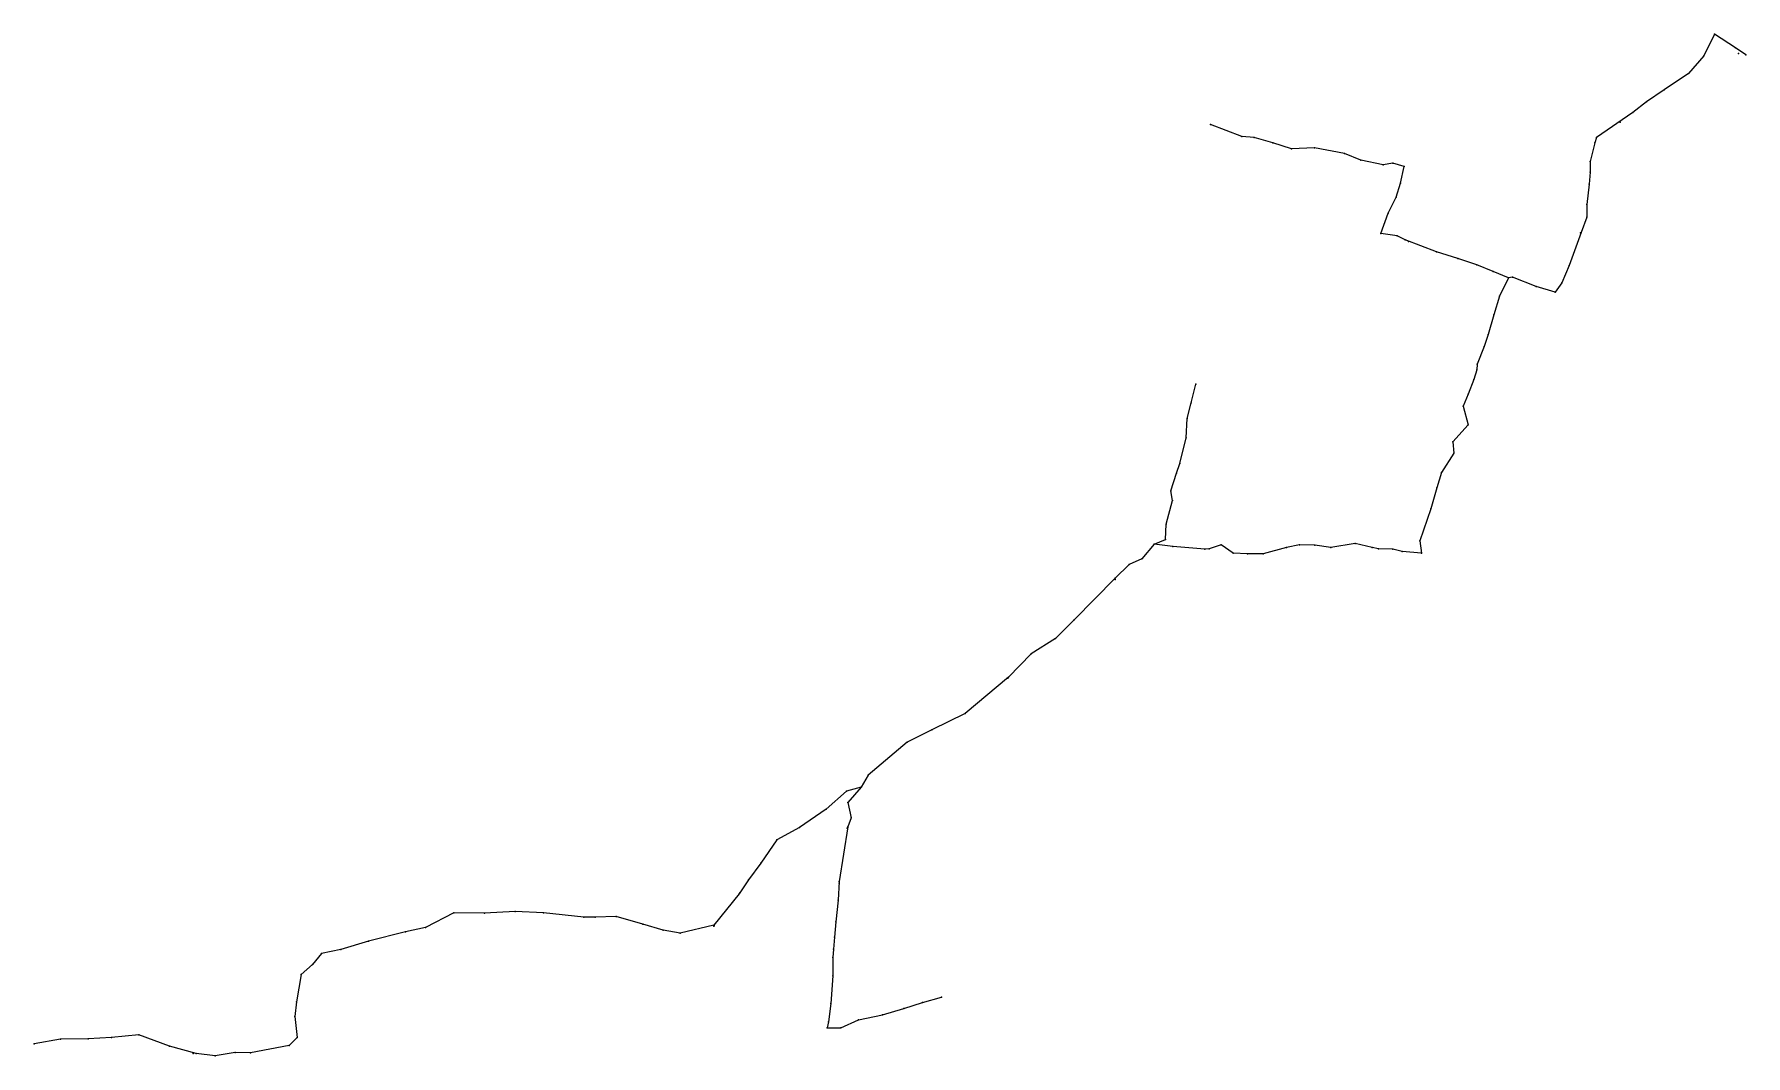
# Model space of a CAD drawing. Extents: x 303480000 to 306495000, y 6462139000 to 6463938000.
import ezdxf

# ---------------------------------------------------------------- set-up
doc = ezdxf.new("R2010")
doc.units = 0
doc.header["$MEASUREMENT"] = 0
doc.layers.add('ROUTES', color=5, linetype='Continuous')
doc.layers.add('WAYPOINTS', color=7, linetype='Continuous')

msp = doc.modelspace()

# ---------------------------------------------------------------- linework, layer by layer
at = {"layer": 'ROUTES'}
for points in [[(306495000, 6463902000), (306477000, 6463914000), (306440000, 6463938000), (306421000, 6463900000), (306394000, 6463869000), (306351000, 6463840000), (306320000, 6463819000), (306296000, 6463800000), (306232000, 6463756000), (306229000, 6463747000), (306221000, 6463714000), (306221000, 6463695000), (306219000, 6463674000), (306215000, 6463638000), (306215000, 6463616000), (306205000, 6463589000), (306184000, 6463531000), (306171000, 6463500000), (306159000, 6463484000), (306126000, 6463494000), (306084000, 6463510000), (306077000, 6463509000)], [(306077000, 6463509000), (306050000, 6463520000), (306021000, 6463532000), (305988000, 6463543000), (305950000, 6463555000), (305895000, 6463576000), (305881000, 6463583000), (305852000, 6463587000), (305865000, 6463623000), (305879000, 6463651000), (305887000, 6463676000), (305893000, 6463705000), (305873000, 6463711000), (305856000, 6463708000), (305817000, 6463716000), (305788000, 6463728000), (305735000, 6463738000), (305695000, 6463736000), (305662000, 6463747000), (305629000, 6463756000), (305607000, 6463758000), (305552000, 6463779000)], [(306077000, 6463509000), (306061000, 6463477000), (306051000, 6463444000), (306041000, 6463409000), (306034000, 6463388000), (306022000, 6463357000), (306021000, 6463347000), (306016000, 6463330000), (306006000, 6463304000), (305997000, 6463283000), (306006000, 6463250000), (305979000, 6463220000), (305981000, 6463200000), (305959000, 6463166000), (305951000, 6463139000), (305940000, 6463102000), (305921000, 6463046000), (305924000, 6463024000), (305890000, 6463027000), (305873000, 6463031000), (305848000, 6463032000), (305837000, 6463034000), (305807000, 6463041000), (305764000, 6463034000), (305736000, 6463038000), (305709000, 6463039000), (305686000, 6463034000), (305645000, 6463023000), (305617000, 6463023000), (305592000, 6463024000), (305571000, 6463039000), (305550000, 6463032000), (305542000, 6463031000), (305486000, 6463036000), (305453000, 6463040000), (305431000, 6463014000), (305409000, 6463004000), (305384000, 6462980000), (305312000, 6462907000), (305279000, 6462874000), (305236000, 6462847000), (305196000, 6462806000), (305120000, 6462742000), (305061000, 6462713000), (305018000, 6462691000), (304949000, 6462633000), (304937000, 6462612000), (304913000, 6462585000), (304919000, 6462558000), (304913000, 6462542000), (304898000, 6462446000), (304896000, 6462413000), (304892000, 6462375000), (304890000, 6462348000), (304888000, 6462327000), (304887000, 6462312000), (304887000, 6462280000), (304883000, 6462231000), (304879000, 6462199000), (304877000, 6462188000), (304901000, 6462188000), (304932000, 6462202000), (304974000, 6462211000), (305012000, 6462222000), (305045000, 6462233000), (305078000, 6462242000)], [(305453000, 6463040000), (305473000, 6463048000), (305474000, 6463075000), (305485000, 6463117000), (305482000, 6463134000), (305492000, 6463165000), (305498000, 6463182000), (305509000, 6463227000), (305511000, 6463261000), (305518000, 6463289000), (305526000, 6463322000)], [(304937000, 6462612000), (304911000, 6462605000), (304875000, 6462573000), (304828000, 6462541000), (304788000, 6462519000), (304760000, 6462478000), (304738000, 6462449000), (304722000, 6462424000), (304677000, 6462369000), (304618000, 6462355000), (304588000, 6462360000), (304552000, 6462371000), (304505000, 6462384000), (304468000, 6462383000), (304448000, 6462383000), (304377000, 6462391000), (304327000, 6462393000), (304273000, 6462390000), (304219000, 6462391000), (304169000, 6462365000), (304134000, 6462357000), (304069000, 6462341000), (304020000, 6462326000), (303986000, 6462319000), (303970000, 6462300000), (303950000, 6462282000), (303942000, 6462234000), (303939000, 6462208000), (303943000, 6462171000), (303929000, 6462157000), (303861000, 6462144000), (303834000, 6462145000), (303799000, 6462139000), (303765000, 6462143000), (303718000, 6462156000), (303664000, 6462176000), (303616000, 6462171000), (303575000, 6462169000), (303526000, 6462168000), (303480000, 6462160000)]]:
    msp.add_lwpolyline(points, dxfattribs=at)
at = {"layer": 'WAYPOINTS'}
for p in [(306440000, 6463938000), (306421000, 6463900000), (306477000, 6463914000), (306482000, 6463904000), (306495000, 6463902000), (306394000, 6463869000), (306351000, 6463840000), (306296000, 6463800000), (306320000, 6463819000), (305552000, 6463779000), (306274000, 6463783000), (305607000, 6463758000), (305629000, 6463756000), (305662000, 6463747000), (305735000, 6463738000), (306229000, 6463747000), (306232000, 6463756000), (305695000, 6463736000), (305788000, 6463728000), (305817000, 6463716000), (305856000, 6463708000), (305873000, 6463711000), (306221000, 6463714000), (305893000, 6463705000), (306221000, 6463695000), (305879000, 6463651000), (305887000, 6463676000), (306219000, 6463674000), (305865000, 6463623000), (306215000, 6463638000), (306204000, 6463588000), (306205000, 6463589000), (306215000, 6463616000), (305852000, 6463587000), (305881000, 6463583000), (305895000, 6463576000), (305901000, 6463573000), (305950000, 6463555000), (305988000, 6463543000), (306021000, 6463532000), (306184000, 6463531000), (306050000, 6463520000), (306077000, 6463509000), (306084000, 6463510000), (306171000, 6463500000), (306061000, 6463477000), (306126000, 6463494000), (306159000, 6463484000), (306051000, 6463444000), (306041000, 6463409000), (306034000, 6463388000), (306021000, 6463347000), (306022000, 6463357000), (305526000, 6463322000), (306016000, 6463330000), (305518000, 6463289000), (306006000, 6463304000), (305511000, 6463261000), (305997000, 6463283000), (305509000, 6463227000), (306006000, 6463250000), (305979000, 6463220000), (305981000, 6463200000), (305498000, 6463182000), (305959000, 6463166000), (305492000, 6463165000), (305951000, 6463139000), (305482000, 6463134000), (305485000, 6463117000), (305474000, 6463075000), (305940000, 6463102000), (305473000, 6463048000), (305921000, 6463046000), (305453000, 6463040000), (305486000, 6463036000), (305542000, 6463031000), (305550000, 6463032000), (305571000, 6463039000), (305592000, 6463024000), (305617000, 6463023000), (305645000, 6463023000), (305686000, 6463034000), (305709000, 6463039000), (305736000, 6463038000), (305764000, 6463034000), (305807000, 6463041000), (305837000, 6463034000), (305848000, 6463032000), (305873000, 6463031000), (305890000, 6463027000), (305924000, 6463024000), (305409000, 6463004000), (305431000, 6463014000), (305384000, 6462980000), (305384000, 6462978000), (305312000, 6462907000), (305279000, 6462874000), (305236000, 6462847000), (305195000, 6462804000), (305196000, 6462806000), (305061000, 6462713000), (305120000, 6462742000), (305018000, 6462691000), (304949000, 6462633000), (304911000, 6462605000), (304937000, 6462612000), (304875000, 6462573000), (304913000, 6462585000), (304828000, 6462541000), (304912000, 6462540000), (304913000, 6462542000), (304919000, 6462558000), (304788000, 6462519000), (304760000, 6462478000), (304738000, 6462449000), (304898000, 6462446000), (304898000, 6462443000), (304722000, 6462424000), (304723000, 6462426000), (304896000, 6462413000), (304219000, 6462391000), (304273000, 6462390000), (304327000, 6462393000), (304377000, 6462391000), (304448000, 6462383000), (304468000, 6462383000), (304505000, 6462384000), (304134000, 6462357000), (304169000, 6462365000), (304552000, 6462371000), (304588000, 6462360000), (304618000, 6462355000), (304677000, 6462369000), (304677000, 6462367000), (304678000, 6462368000), (304892000, 6462375000), (304892000, 6462375000), (304020000, 6462326000), (304069000, 6462341000), (304888000, 6462327000), (304890000, 6462348000), (303970000, 6462300000), (303986000, 6462319000), (304887000, 6462312000), (303950000, 6462282000), (304887000, 6462280000), (303942000, 6462234000), (304883000, 6462231000), (305045000, 6462233000), (305078000, 6462242000), (303939000, 6462208000), (304932000, 6462202000), (304974000, 6462211000), (305012000, 6462222000), (303616000, 6462171000), (303664000, 6462176000), (303943000, 6462171000), (304877000, 6462188000), (304879000, 6462199000), (304901000, 6462188000), (303480000, 6462160000), (303480000, 6462160000), (303526000, 6462168000), (303575000, 6462169000), (303718000, 6462156000), (303760000, 6462143000), (303765000, 6462143000), (303834000, 6462145000), (303861000, 6462144000), (303929000, 6462157000), (303799000, 6462139000)]:
    msp.add_point(p, dxfattribs=at)

doc.saveas('drawing.dxf')
